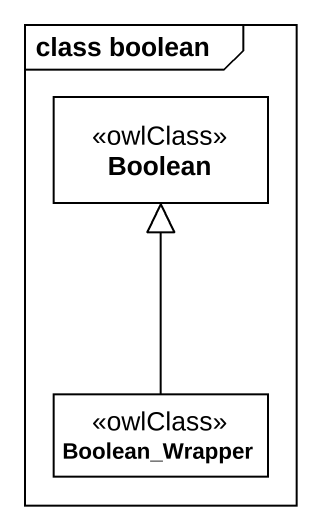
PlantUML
@startuml
mainframe class boolean
hide circle
hide empty members
class Boolean <<owlClass>>
class Boolean_Wrapper <<owlClass>>
Boolean_Wrapper -up-|> Boolean
@enduml
